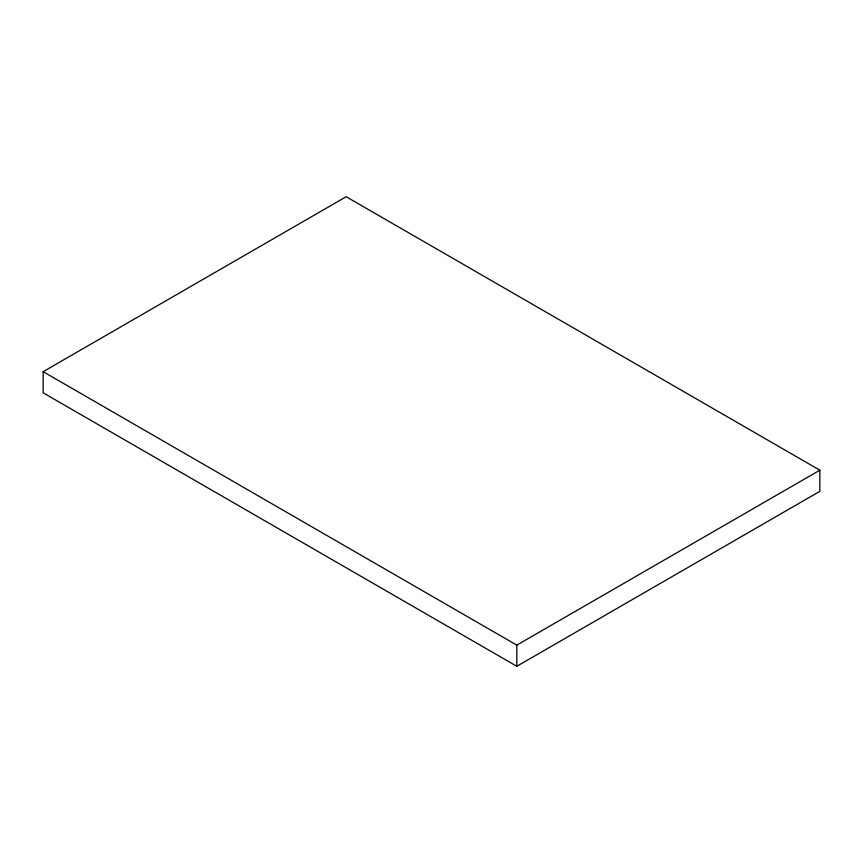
<?xml version="1.0" encoding="UTF-8"?>
<svg xmlns="http://www.w3.org/2000/svg" width="863" height="863" viewBox="0 0 863 863"><rect width="100%" height="100%" fill="white"/><g stroke="black" fill="none" stroke-linecap="round" stroke-linejoin="round"><path stroke-width="1.29" d="M43.15 371.683L346.182 196.721L819.85 470.195L819.85 491.317L516.818 666.279L43.15 392.805L43.15 371.683L516.818 645.146L819.85 470.195M516.818 645.146L516.818 666.279"/></g></svg>
